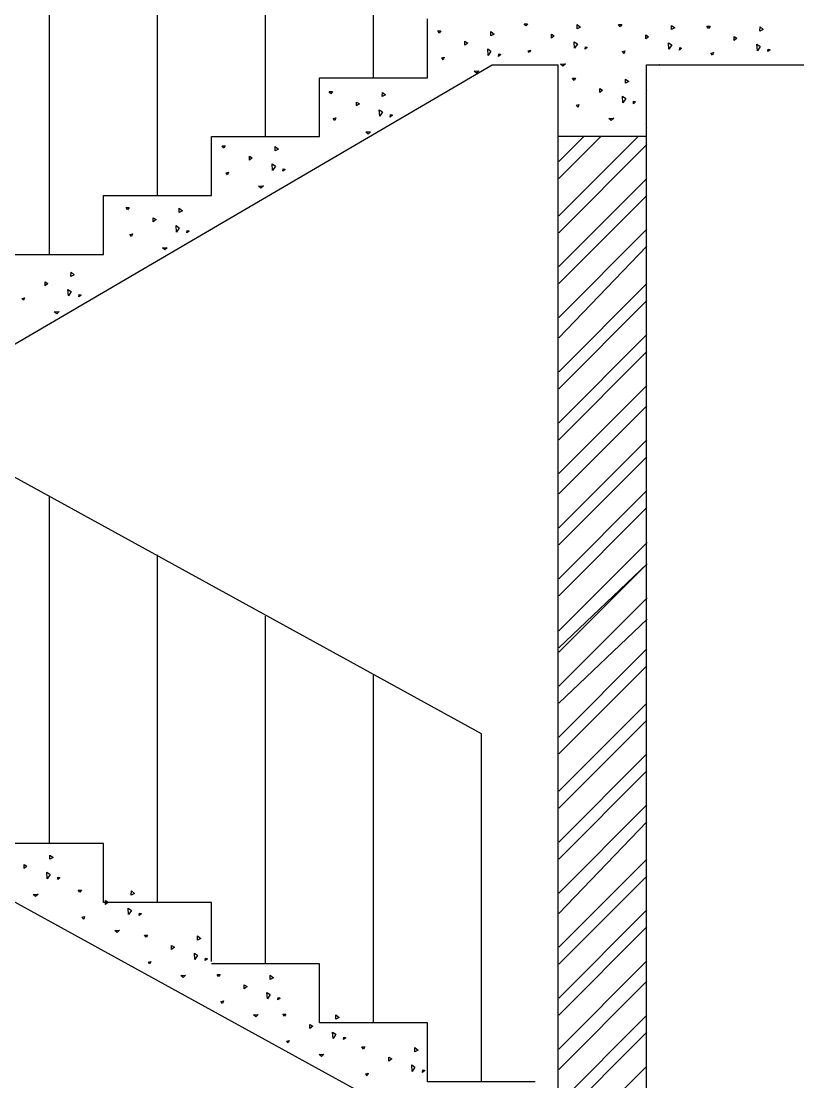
# Model space of a CAD drawing. Header units: inches. Extents: x 140261 to 278399, y 61833 to 125561.
# Drawn here: x 141403.9 to 141483, y 63449.2 to 63557.2 of the extents above; entities that cross this region are included whole.
import ezdxf

# ---------------------------------------------------------------- set-up
doc = ezdxf.new("R2010")
doc.units = ezdxf.units.IN
doc.layers.add('PDF_0', color=7, linetype='Continuous')

msp = doc.modelspace()

# ---------------------------------------------------------------- linework, layer by layer
for p, q in [((141439.75, 63551.49), (141439.76, 63586.92)), ((141428.75, 63545.49), (141428.76, 63580.92)), ((141417.75, 63539.49), (141417.76, 63574.92)), ((141406.75, 63533.49), (141406.76, 63568.92)), ((141445.25, 63551.49), (141445.25, 63557.49)), ((141455.12, 63556.99), (141455.44, 63556.98)), ((141455.28, 63556.76), (141455.12, 63556.99)), ((141455.44, 63556.98), (141455.28, 63556.76)), ((141460.52, 63556.9), (141460.86, 63556.64)), ((141460.52, 63556.48), (141460.52, 63556.9)), ((141460.86, 63556.64), (141460.52, 63556.48)), ((141464.73, 63556.9), (141465.05, 63556.89)), ((141464.89, 63556.67), (141464.73, 63556.9)), ((141465.05, 63556.89), (141464.89, 63556.67)), ((141470.13, 63556.39), (141470.14, 63556.82)), ((141470.47, 63556.55), (141470.13, 63556.39)), ((141470.14, 63556.82), (141470.47, 63556.55)), ((141473.74, 63556.74), (141474.06, 63556.73)), ((141473.9, 63556.51), (141473.74, 63556.74)), ((141474.06, 63556.73), (141473.9, 63556.51)), ((141479.14, 63556.23), (141479.15, 63556.66)), ((141479.48, 63556.39), (141479.14, 63556.23)), ((141479.15, 63556.66), (141479.48, 63556.39)), ((141446.31, 63556.26), (141446.63, 63556.26)), ((141446.47, 63556.04), (141446.31, 63556.26)), ((141446.63, 63556.26), (141446.47, 63556.04)), ((141451.71, 63555.75), (141451.72, 63556.18)), ((141452.05, 63555.91), (141451.71, 63555.75)), ((141451.72, 63556.18), (141452.05, 63555.91)), ((141457.89, 63555.92), (141458.17, 63555.75)), ((141457.89, 63555.52), (141457.89, 63555.92)), ((141458.17, 63555.75), (141457.89, 63555.52)), ((141467.5, 63555.84), (141467.79, 63555.66)), ((141467.5, 63555.43), (141467.5, 63555.84)), ((141467.79, 63555.66), (141467.5, 63555.43)), ((141476.51, 63555.68), (141476.8, 63555.5)), ((141476.51, 63555.27), (141476.51, 63555.68)), ((141476.8, 63555.5), (141476.51, 63555.27)), ((141449.08, 63555.2), (141449.37, 63555.02)), ((141449.08, 63554.8), (141449.08, 63555.2)), ((141449.37, 63555.02), (141449.08, 63554.8)), ((141451.4, 63554.42), (141451.73, 63554.2)), ((141451.45, 63553.76), (141451.4, 63554.42)), ((141451.73, 63554.2), (141451.45, 63553.76)), ((141455.52, 63554.23), (141455.77, 63554.3)), ((141455.67, 63554.04), (141455.52, 63554.23)), ((141455.77, 63554.3), (141455.67, 63554.04)), ((141460.2, 63555.14), (141460.54, 63554.93)), ((141460.25, 63554.49), (141460.2, 63555.14)), ((141460.54, 63554.93), (141460.25, 63554.49)), ((141461.32, 63554.39), (141461.35, 63554.64)), ((141461.55, 63554.58), (141461.32, 63554.39)), ((141461.35, 63554.64), (141461.55, 63554.58)), ((141465.13, 63554.14), (141465.38, 63554.21)), ((141465.38, 63554.21), (141465.29, 63553.95)), ((141469.82, 63555.05), (141470.15, 63554.84)), ((141469.87, 63554.4), (141469.82, 63555.05)), ((141470.15, 63554.84), (141469.87, 63554.4)), ((141470.93, 63554.3), (141470.96, 63554.55)), ((141471.16, 63554.49), (141470.93, 63554.3)), ((141470.96, 63554.55), (141471.16, 63554.49)), ((141478.83, 63554.89), (141479.16, 63554.68)), ((141478.88, 63554.24), (141478.83, 63554.89)), ((141479.16, 63554.68), (141478.88, 63554.24)), ((141479.94, 63554.14), (141479.97, 63554.39)), ((141480.17, 63554.33), (141479.94, 63554.14)), ((141479.97, 63554.39), (141480.17, 63554.33)), ((141446.71, 63553.51), (141446.97, 63553.57)), ((141446.87, 63553.31), (141446.71, 63553.51)), ((141446.97, 63553.57), (141446.87, 63553.31)), ((141452.51, 63553.66), (141452.54, 63553.92)), ((141452.74, 63553.86), (141452.51, 63553.66)), ((141452.54, 63553.92), (141452.74, 63553.86)), ((141465.29, 63553.95), (141465.13, 63554.14)), ((141474.14, 63553.98), (141474.39, 63554.05)), ((141474.3, 63553.79), (141474.14, 63553.98)), ((141474.39, 63554.05), (141474.3, 63553.79)), ((141357.25, 63497.48), (141451.87, 63552.79)), ((141450.02, 63552.15), (141450.51, 63552.17)), ((141450.26, 63551.94), (141450.02, 63552.15)), ((141450.51, 63552.17), (141450.26, 63551.94)), ((141451.87, 63552.79), (141458.58, 63552.79)), ((141458.58, 63443.2), (141458.58, 63552.79)), ((141458.83, 63552.88), (141459.31, 63552.9)), ((141459.07, 63552.66), (141458.83, 63552.88)), ((141459.31, 63552.9), (141459.07, 63552.66)), ((141467.58, 63390.88), (141467.58, 63552.79)), ((141467.58, 63552.79), (141582.6, 63552.79)), ((141468.44, 63552.79), (141468.93, 63552.81)), ((141468.93, 63552.81), (141468.9, 63552.79)), ((141434.25, 63545.49), (141434.25, 63551.49)), ((141434.25, 63551.49), (141445.25, 63551.49)), ((141460.04, 63551.44), (141460.36, 63551.43)), ((141460.2, 63551.21), (141460.04, 63551.44)), ((141460.36, 63551.43), (141460.2, 63551.21)), ((141465.44, 63550.93), (141465.45, 63551.35)), ((141465.78, 63551.09), (141465.44, 63550.93)), ((141465.45, 63551.35), (141465.78, 63551.09)), ((141435.26, 63550.08), (141435.58, 63550.07)), ((141435.42, 63549.85), (141435.26, 63550.08)), ((141435.58, 63550.07), (141435.42, 63549.85)), ((141440.66, 63549.57), (141440.67, 63549.99)), ((141440.67, 63549.99), (141441, 63549.73)), ((141462.81, 63550.37), (141463.1, 63550.2)), ((141462.81, 63549.97), (141462.81, 63550.37)), ((141463.1, 63550.2), (141462.81, 63549.97)), ((141438.03, 63549.01), (141438.32, 63548.84)), ((141438.03, 63548.61), (141438.03, 63549.01)), ((141438.32, 63548.84), (141438.03, 63548.61)), ((141441, 63549.73), (141440.66, 63549.57)), ((141465.13, 63549.59), (141465.46, 63549.38)), ((141465.17, 63548.94), (141465.13, 63549.59)), ((141465.46, 63549.38), (141465.17, 63548.94)), ((141466.24, 63548.84), (141466.27, 63549.09)), ((141466.47, 63549.03), (141466.24, 63548.84)), ((141466.27, 63549.09), (141466.47, 63549.03)), ((141440.35, 63548.23), (141440.68, 63548.01)), ((141440.4, 63547.58), (141440.35, 63548.23)), ((141440.68, 63548.01), (141440.4, 63547.58)), ((141441.46, 63547.48), (141441.49, 63547.73)), ((141441.49, 63547.73), (141441.69, 63547.67)), ((141460.44, 63548.68), (141460.69, 63548.75)), ((141460.6, 63548.49), (141460.44, 63548.68)), ((141460.69, 63548.75), (141460.6, 63548.49)), ((141435.66, 63547.32), (141435.92, 63547.39)), ((141435.82, 63547.13), (141435.66, 63547.32)), ((141435.92, 63547.39), (141435.82, 63547.13)), ((141441.69, 63547.67), (141441.46, 63547.48)), ((141463.75, 63547.32), (141464.24, 63547.35)), ((141463.99, 63547.11), (141463.75, 63547.32)), ((141464.24, 63547.35), (141463.99, 63547.11)), ((141438.97, 63545.96), (141439.46, 63545.98)), ((141439.21, 63545.75), (141438.97, 63545.96)), ((141439.46, 63545.98), (141439.21, 63545.75)), ((141423.25, 63539.49), (141423.25, 63545.49)), ((141423.25, 63545.49), (141434.25, 63545.49)), ((141424.34, 63544.55), (141424.66, 63544.54)), ((141424.5, 63544.32), (141424.34, 63544.55)), ((141424.66, 63544.54), (141424.5, 63544.32)), ((141429.74, 63544.04), (141429.75, 63544.47)), ((141429.75, 63544.47), (141430.08, 63544.2)), ((141467.58, 63545.5), (141458.58, 63545.5)), ((141427.11, 63543.49), (141427.4, 63543.31)), ((141427.11, 63543.08), (141427.11, 63543.49)), ((141430.08, 63544.2), (141429.74, 63544.04)), ((141427.4, 63543.31), (141427.11, 63543.08)), ((141429.43, 63542.7), (141429.76, 63542.49)), ((141429.47, 63542.05), (141429.43, 63542.7)), ((141429.76, 63542.49), (141429.47, 63542.05)), ((141424.74, 63541.79), (141424.99, 63541.86)), ((141424.89, 63541.6), (141424.74, 63541.79)), ((141424.99, 63541.86), (141424.89, 63541.6)), ((141430.54, 63541.95), (141430.57, 63542.2)), ((141430.77, 63542.14), (141430.54, 63541.95)), ((141430.57, 63542.2), (141430.77, 63542.14)), ((141428.05, 63540.44), (141428.54, 63540.46)), ((141428.29, 63540.22), (141428.05, 63540.44)), ((141428.54, 63540.46), (141428.29, 63540.22)), ((141412.25, 63533.49), (141412.25, 63539.49)), ((141412.25, 63539.49), (141423.25, 63539.49)), ((141450.76, 63484.63), (141352, 63538.91)), ((141414.55, 63538.26), (141414.87, 63538.26)), ((141414.71, 63538.04), (141414.55, 63538.26)), ((141414.87, 63538.26), (141414.71, 63538.04)), ((141419.95, 63537.75), (141419.96, 63538.18)), ((141419.96, 63538.18), (141420.29, 63537.91)), ((141417.32, 63537.2), (141417.61, 63537.03)), ((141417.32, 63536.8), (141417.32, 63537.2)), ((141417.61, 63537.03), (141417.32, 63536.8)), ((141420.29, 63537.91), (141419.95, 63537.75)), ((141419.64, 63536.42), (141419.97, 63536.2)), ((141419.68, 63535.76), (141419.64, 63536.42)), ((141419.97, 63536.2), (141419.68, 63535.76)), ((141420.75, 63535.67), (141420.78, 63535.92)), ((141420.98, 63535.86), (141420.75, 63535.67)), ((141420.78, 63535.92), (141420.98, 63535.86)), ((141414.95, 63535.51), (141415.2, 63535.57)), ((141415.1, 63535.32), (141414.95, 63535.51)), ((141415.2, 63535.57), (141415.1, 63535.32)), ((141418.26, 63534.15), (141418.75, 63534.17)), ((141418.5, 63533.94), (141418.26, 63534.15)), ((141418.75, 63534.17), (141418.5, 63533.94)), ((141401.25, 63533.48), (141412.25, 63533.49)), ((141408.93, 63531.25), (141408.94, 63531.67)), ((141408.94, 63531.67), (141409.27, 63531.41)), ((141406.3, 63530.69), (141406.59, 63530.52)), ((141406.3, 63530.29), (141406.3, 63530.69)), ((141406.59, 63530.52), (141406.3, 63530.29)), ((141409.27, 63531.41), (141408.93, 63531.25)), ((141408.62, 63529.91), (141408.95, 63529.7)), ((141408.67, 63529.26), (141408.62, 63529.91)), ((141408.95, 63529.7), (141408.67, 63529.26)), ((141409.73, 63529.16), (141409.76, 63529.41)), ((141409.96, 63529.35), (141409.73, 63529.16)), ((141409.76, 63529.41), (141409.96, 63529.35)), ((141403.93, 63529), (141404.19, 63529.07)), ((141404.09, 63528.81), (141403.93, 63529)), ((141404.19, 63529.07), (141404.09, 63528.81)), ((141407.24, 63527.65), (141407.73, 63527.67)), ((141407.48, 63527.43), (141407.24, 63527.65)), ((141407.73, 63527.67), (141407.48, 63527.43)), ((141406.75, 63473.46), (141406.76, 63508.89)), ((141417.75, 63467.46), (141417.76, 63502.89)), ((141344.8, 63499.53), (141458.43, 63437.2)), ((141428.75, 63461.2), (141428.76, 63496.63)), ((141439.75, 63455.2), (141439.76, 63490.63)), ((141450.75, 63449.2), (141450.76, 63484.63)), ((141412.25, 63473.46), (141401.25, 63473.47)), ((141412.25, 63467.46), (141412.25, 63473.46)), ((141406.78, 63471.88), (141406.79, 63472.3)), ((141406.79, 63472.3), (141407.12, 63472.04)), ((141404.15, 63471.32), (141404.44, 63471.15)), ((141404.15, 63470.92), (141404.15, 63471.32)), ((141404.44, 63471.15), (141404.15, 63470.92)), ((141407.12, 63472.04), (141406.78, 63471.88)), ((141406.47, 63470.54), (141406.8, 63470.33)), ((141406.52, 63469.89), (141406.47, 63470.54)), ((141406.8, 63470.33), (141406.52, 63469.89)), ((141407.58, 63469.79), (141407.61, 63470.04)), ((141407.81, 63469.98), (141407.58, 63469.79)), ((141407.61, 63470.04), (141407.81, 63469.98)), ((141405.09, 63468.27), (141405.58, 63468.3)), ((141405.33, 63468.06), (141405.09, 63468.27)), ((141405.58, 63468.3), (141405.33, 63468.06)), ((141409.68, 63468.73), (141410, 63468.72)), ((141409.84, 63468.5), (141409.68, 63468.73)), ((141410, 63468.72), (141409.84, 63468.5)), ((141415.08, 63468.22), (141415.09, 63468.64)), ((141415.42, 63468.38), (141415.08, 63468.22)), ((141415.09, 63468.64), (141415.42, 63468.38)), ((141423.25, 63467.46), (141412.25, 63467.46)), ((141412.45, 63467.66), (141412.74, 63467.49)), ((141412.45, 63467.26), (141412.45, 63467.66)), ((141412.74, 63467.49), (141412.45, 63467.26)), ((141414.77, 63466.88), (141415.1, 63466.66)), ((141414.81, 63466.23), (141414.77, 63466.88)), ((141415.1, 63466.66), (141414.81, 63466.23)), ((141423.25, 63461.46), (141423.25, 63467.46)), ((141410.08, 63465.97), (141410.33, 63466.04)), ((141410.23, 63465.78), (141410.08, 63465.97)), ((141410.33, 63466.04), (141410.23, 63465.78)), ((141415.88, 63466.13), (141415.91, 63466.38)), ((141416.11, 63466.32), (141415.88, 63466.13)), ((141415.91, 63466.38), (141416.11, 63466.32)), ((141413.39, 63464.61), (141413.88, 63464.64)), ((141413.63, 63464.4), (141413.39, 63464.61)), ((141413.88, 63464.64), (141413.63, 63464.4)), ((141416.43, 63464.15), (141416.74, 63464.14)), ((141416.59, 63463.92), (141416.43, 63464.15)), ((141416.74, 63464.14), (141416.59, 63463.92)), ((141421.82, 63463.64), (141421.83, 63464.07)), ((141422.17, 63463.8), (141421.82, 63463.64)), ((141421.83, 63464.07), (141422.17, 63463.8)), ((141419.19, 63463.09), (141419.48, 63462.91)), ((141419.19, 63462.68), (141419.19, 63463.09)), ((141419.48, 63462.91), (141419.19, 63462.68)), ((141416.83, 63461.39), (141417.08, 63461.46)), ((141416.98, 63461.2), (141416.83, 63461.39)), ((141417.08, 63461.46), (141416.98, 63461.2)), ((141421.51, 63462.3), (141421.84, 63462.09)), ((141421.56, 63461.65), (141421.51, 63462.3)), ((141421.84, 63462.09), (141421.56, 63461.65)), ((141422.62, 63461.55), (141422.65, 63461.8)), ((141422.85, 63461.74), (141422.62, 63461.55)), ((141422.65, 63461.8), (141422.85, 63461.74)), ((141434.25, 63461.2), (141423.25, 63461.2)), ((141434.25, 63455.2), (141434.25, 63461.2)), ((141420.13, 63460.04), (141420.62, 63460.06)), ((141420.38, 63459.82), (141420.13, 63460.04)), ((141420.62, 63460.06), (141420.38, 63459.82)), ((141423.82, 63460.14), (141424.14, 63460.13)), ((141423.98, 63459.91), (141423.82, 63460.14)), ((141424.14, 63460.13), (141423.98, 63459.91)), ((141429.22, 63459.63), (141429.23, 63460.05)), ((141429.56, 63459.79), (141429.22, 63459.63)), ((141429.23, 63460.05), (141429.56, 63459.79)), ((141426.59, 63459.07), (141426.88, 63458.9)), ((141426.59, 63458.67), (141426.59, 63459.07)), ((141426.88, 63458.9), (141426.59, 63458.67)), ((141428.9, 63458.29), (141429.24, 63458.08)), ((141428.95, 63457.64), (141428.9, 63458.29)), ((141429.24, 63458.08), (141428.95, 63457.64)), ((141424.22, 63457.38), (141424.47, 63457.45)), ((141424.37, 63457.19), (141424.22, 63457.38)), ((141424.47, 63457.45), (141424.37, 63457.19)), ((141430.02, 63457.54), (141430.05, 63457.79)), ((141430.25, 63457.73), (141430.02, 63457.54)), ((141430.05, 63457.79), (141430.25, 63457.73)), ((141427.53, 63456.02), (141428.01, 63456.05)), ((141427.77, 63455.81), (141427.53, 63456.02)), ((141428.01, 63456.05), (141427.77, 63455.81)), ((141430.52, 63456.1), (141430.84, 63456.09)), ((141430.68, 63455.87), (141430.52, 63456.1)), ((141430.84, 63456.09), (141430.68, 63455.87)), ((141435.92, 63456.01), (141436.26, 63455.75)), ((141435.92, 63455.59), (141435.92, 63456.01)), ((141433.28, 63455.03), (141433.57, 63454.86)), ((141433.28, 63454.63), (141433.28, 63455.03)), ((141433.57, 63454.86), (141433.28, 63454.63)), ((141445.25, 63455.2), (141434.25, 63455.2)), ((141436.26, 63455.75), (141435.92, 63455.59)), ((141445.25, 63449.2), (141445.25, 63455.2)), ((141435.6, 63454.25), (141435.93, 63454.04)), ((141435.65, 63453.6), (141435.6, 63454.25)), ((141435.93, 63454.04), (141435.65, 63453.6)), ((141436.72, 63453.5), (141436.75, 63453.75)), ((141436.94, 63453.69), (141436.72, 63453.5)), ((141436.75, 63453.75), (141436.94, 63453.69)), ((141430.92, 63453.34), (141431.17, 63453.41)), ((141431.07, 63453.15), (141430.92, 63453.34)), ((141431.17, 63453.41), (141431.07, 63453.15)), ((141438.57, 63452.76), (141438.89, 63452.75)), ((141438.73, 63452.53), (141438.57, 63452.76)), ((141438.89, 63452.75), (141438.73, 63452.53)), ((141443.97, 63452.25), (141443.98, 63452.68)), ((141443.98, 63452.68), (141444.31, 63452.41)), ((141434.22, 63451.98), (141434.71, 63452.01)), ((141434.47, 63451.77), (141434.22, 63451.98)), ((141434.71, 63452.01), (141434.47, 63451.77)), ((141441.34, 63451.7), (141441.63, 63451.52)), ((141441.34, 63451.3), (141441.34, 63451.7)), ((141444.31, 63452.41), (141443.97, 63452.25)), ((141441.63, 63451.52), (141441.34, 63451.3)), ((141443.66, 63450.92), (141443.99, 63450.7)), ((141443.71, 63450.26), (141443.66, 63450.92)), ((141443.99, 63450.7), (141443.71, 63450.26)), ((141438.98, 63450), (141439.23, 63450.07)), ((141439.13, 63449.81), (141438.98, 63450)), ((141439.23, 63450.07), (141439.13, 63449.81)), ((141444.77, 63450.16), (141444.8, 63450.41)), ((141445, 63450.35), (141444.77, 63450.16)), ((141444.8, 63450.41), (141445, 63450.35)), ((141456.25, 63449.2), (141445.25, 63449.2))]:
    msp.add_line(p, q)
at = {"layer": 'PDF_0', "lineweight": 25}
for points in [[(141467.58, 63550.16), (141467.63, 63550.21)], [(141467.58, 63546.36), (141467.63, 63546.41)], [(141458.64, 63542.95), (141461.19, 63545.5)], [(141458.64, 63537.42), (141466.72, 63545.5)], [(141458.64, 63541.22), (141462.91, 63545.5)], [(141458.64, 63535.69), (141467.63, 63544.68)], [(141458.64, 63532.24), (141467.63, 63541.22)], [(141458.64, 63530.51), (141467.63, 63539.5)], [(141458.64, 63527.05), (141467.63, 63536.04)], [(141458.64, 63524.98), (141467.63, 63534.31)], [(141458.64, 63521.52), (141467.63, 63530.51)], [(141458.64, 63519.8), (141467.63, 63528.78)], [(141458.64, 63516.34), (141467.63, 63525.33)], [(141458.64, 63514.61), (141467.63, 63523.6)], [(141458.64, 63511.16), (141467.63, 63520.14)], [(141458.64, 63509.08), (141467.63, 63518.07)], [(141458.64, 63505.63), (141467.63, 63514.61)], [(141458.64, 63503.9), (141467.63, 63512.88)], [(141458.64, 63500.44), (141467.63, 63509.43)], [(141458.64, 63498.71), (141467.63, 63507.7)], [(141458.64, 63495.14), (141467.64, 63504.14)], [(141458.64, 63492.96), (141467.64, 63501.96)], [(141458.64, 63493.41), (141467.64, 63501.96)], [(141458.64, 63489.51), (141467.64, 63498.51)], [(141458.64, 63487.78), (141467.64, 63496.33)], [(141458.64, 63484.32), (141467.63, 63493.31)], [(141458.64, 63482.6), (141467.63, 63491.58)], [(141458.64, 63478.79), (141467.63, 63487.78)], [(141458.64, 63477.07), (141467.63, 63486.05)], [(141458.64, 63473.61), (141467.63, 63482.6)], [(141458.64, 63471.88), (141467.63, 63480.87)], [(141458.64, 63468.43), (141467.63, 63477.41)], [(141458.64, 63466.35), (141467.63, 63475.68)], [(141458.64, 63462.9), (141467.63, 63471.88)], [(141458.64, 63461.17), (141467.63, 63470.15)], [(141458.64, 63457.71), (141467.63, 63466.7)], [(141458.64, 63455.98), (141467.63, 63464.97)], [(141458.64, 63452.53), (141467.63, 63461.51)], [(141458.64, 63450.45), (141467.63, 63459.44)], [(141458.64, 63447), (141467.63, 63455.98)], [(141458.64, 63445.27), (141467.63, 63454.26)], [(141460.02, 63443.2), (141467.63, 63450.8)]]:
    msp.add_lwpolyline(points, dxfattribs=at)

doc.saveas('drawing.dxf')
